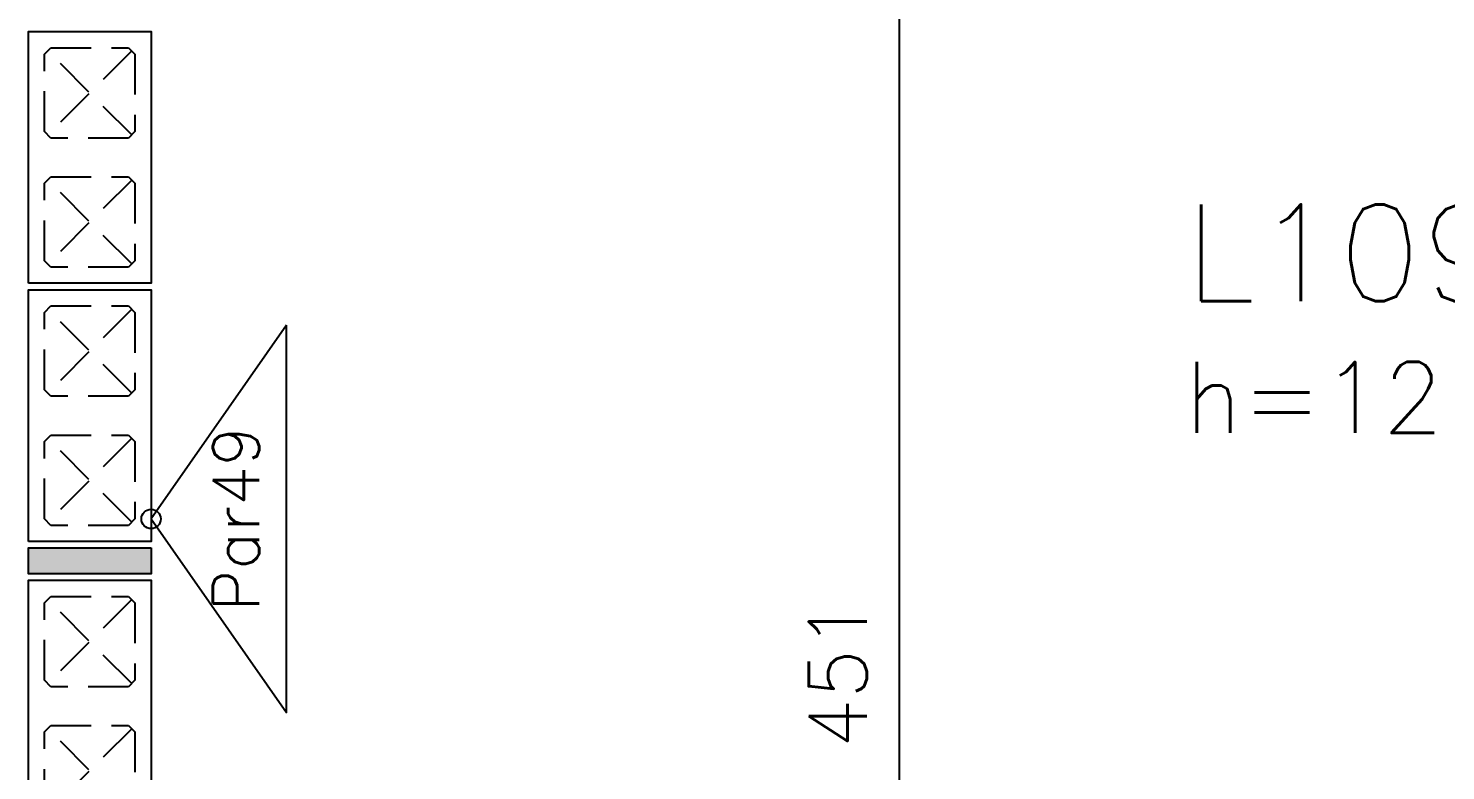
# Model space of a CAD drawing. Extents: x -14651 to 4579, y -10691 to -1290.
# Drawn here: x 2854.5 to 3074, y -9939.1 to -9824.1 of the extents above; entities that cross this region are included whole.
import ezdxf
from ezdxf.enums import TextEntityAlignment as Align

# ---------------------------------------------------------------- set-up
doc = ezdxf.new("R2010")
doc.units = 0
doc.header["$LTSCALE"] = 25
doc.linetypes.add('DASHED2', pattern=[0.375, 0.25, -0.125])
for name, color, linetype in [('203', 1, 'DASHED2'), ('241', 2, 'Continuous'), ('247', 50, 'Continuous'), ('253', 251, 'Continuous'), ('COTA', 1, 'Continuous'), ('L-D', 2, 'Continuous'), ('L-N', 4, 'Continuous')]:
    doc.layers.add(name, color=color, linetype=linetype)
doc.styles.add('COTA', font='romans.shx')
doc.styles.get("Standard").update_dxf_attribs({"font": 'romans.shx'})
doc.dimstyles.new('forma', dxfattribs={"dimscale": 5, "dimtxt": 1.8, "dimasz": 0.8, "dimexe": 2, "dimexo": 1, "dimgap": 1, "dimtad": 1, "dimdec": 1, "dimzin": 9, "dimtxsty": 'COTA', "dimblk1": 'DOT', "dimblk2": 'DOT', "dimsah": 1, "dimcen": 0, "dimdle": 1, "dimclrd": 256, "dimclre": 256, "dimclrt": 2, "dimadec": 0, "dimazin": 0, "dimtfac": 1, "dimtdec": 0, "dimtmove": 0, "dimatfit": 3, "dimfxl": 1, "dimtolj": 1, "dimtzin": 0, "dimarcsym": 0})

# ---------------------------------------------------------------- blocks, each defined once
blk = doc.blocks.new('P4020')
blk.add_lwpolyline([(-19.5, -9.5), (19.5, -9.5), (19.5, 9.5), (-19.5, 9.5), (-19.5, -9.5)])
at = {"color": 1, "linetype": 'DASHED2'}
for points in [[(-17, -6), (-16, -7), (-4, -7), (-3, -6), (-3, 6), (-4, 7), (-16, 7), (-17, 6), (-17, -6)], [(3, -6), (4, -7), (16, -7), (17, -6), (17, 6), (16, 7), (4, 7), (3, 6), (3, -6)]]:
    blk.add_lwpolyline(points, dxfattribs=at)
at = {"layer": '203', "color": 253}
for p, q in [((-16.5, 6.5), (-3.5, -6.5)), ((-3.5, 6.5), (-16.5, -6.5)), ((16.5, 6.5), (3.5, -6.5)), ((3.5, 6.5), (16.5, -6.5))]:
    blk.add_line(p, q, dxfattribs=at)
blk = doc.blocks.new('P0520')
at = {"layer": '253'}
blk.add_hatch(color=129, dxfattribs=at).paths.add_polyline_path([(2, 9.5), (-2, 9.5), (-2, -9.5), (2, -9.5)])
blk.add_lwpolyline([(2, 9.5), (-2, 9.5), (-2, -9.5), (2, -9.5), (2, 9.5)])
blk = doc.blocks.new('_IDNPAR_2')
at = {"color": 3}
blk.add_lwpolyline([(1, -0.7), (0, 0), (-1, -0.7)], close=True, dxfattribs=at)
blk.add_circle((0, 0), 0.05, dxfattribs=at)
at = {"layer": '247', "color": 2, "style": 'COTA', "flags": 8}
blk.add_attdef('ID', text='', height=0.24, dxfattribs=at).set_placement((0, -0.4383), align=Align.MIDDLE_CENTER)
blk = doc.blocks.new('_Dot')
at = {"color": 0, "linetype": 'ByBlock', "lineweight": -2}
blk.add_line((-0.5, 0), (-1, 0), dxfattribs=at)
at = {"color": 0, "linetype": 'ByBlock', "const_width": 0.5}
blk.add_lwpolyline([(-0.25, 0, 1), (0.25, 0, 1)], format="xyb", close=True, dxfattribs=at)
blk = doc.blocks.new('*D212')
at = {"layer": 'COTA', "lineweight": -2, "transparency": 16777216}
for p, q in [((3034.52, -9698.6), (2979.37, -9698.6)), ((2989.37, -9702.6), (2989.37, -10145.6)), ((2989.02, -10149.6), (2979.37, -10149.6))]:
    blk.add_line(p, q, dxfattribs=at)
at = {"layer": 'Defpoints', "color": 0, "transparency": 16777216}
for p in [(3039.52, -9698.6), (2989.37, -10149.6), (2994.02, -10149.6)]:
    blk.add_point(p, dxfattribs=at)
at = {"layer": 'COTA', "lineweight": -2, "transparency": 16777216, "xscale": 4, "yscale": 4, "zscale": 4}
for p, rotation in [((2989.37, -9698.6), 90), ((2989.37, -10149.6), 270)]:
    blk.add_blockref('_Dot', p, dxfattribs=dict(at, rotation=rotation))
at = {"layer": 'COTA', "color": 2, "transparency": 16777216, "insert": (2979.87, -9924.1), "char_height": 9, "attachment_point": 5, "rotation": 90, "style": 'COTA'}
blk.add_mtext('\\A1;451 ', dxfattribs=at)

msp = doc.modelspace()

# ---------------------------------------------------------------- block references
at = {"layer": '241', "xscale": -1}
for name, p, rotation in [('P4020', (2864.02, -9844.1), 270), ('P4020', (2864.02, -9884.1), 270), ('P0520', (2864.02, -9906.6), 270.0000012314127), ('P4020', (2864.02, -9929.1), 270)]:
    msp.add_blockref(name, p, dxfattribs=dict(at, rotation=rotation))
at = {"layer": '247', "linetype": 'Continuous', "xscale": 30, "yscale": 30, "zscale": 30, "rotation": 90}
msp.add_blockref('_IDNPAR_2', (2873.52, -9900.1), dxfattribs=at).add_auto_attribs({'ID': 'Par49'})

# ---------------------------------------------------------------- texts
at = {"layer": 'L-D'}
msp.add_text('h=12', height=11, dxfattribs=at).set_placement((3033.59, -9886.78))
at = {"layer": 'L-N'}
msp.add_text('L109', height=15, dxfattribs=at).set_placement((3033.59, -9866.38))

# ---------------------------------------------------------------- dimensions: what is measured, and where the dimension line sits
at = {"layer": 'COTA'}
dim = msp.add_linear_dim(base=(2989.37, -10149.6), p1=(3039.52, -9698.6), p2=(2994.02, -10149.6), angle=90, dimstyle='forma', override={"dimpost": ' ', "dimtmove": 1}, dxfattribs=at)
dim.commit()
dim.dimension.update_dxf_attribs({"geometry": '*D212', "text_midpoint": (2979.87, -9924.1)})

doc.saveas('drawing.dxf')
